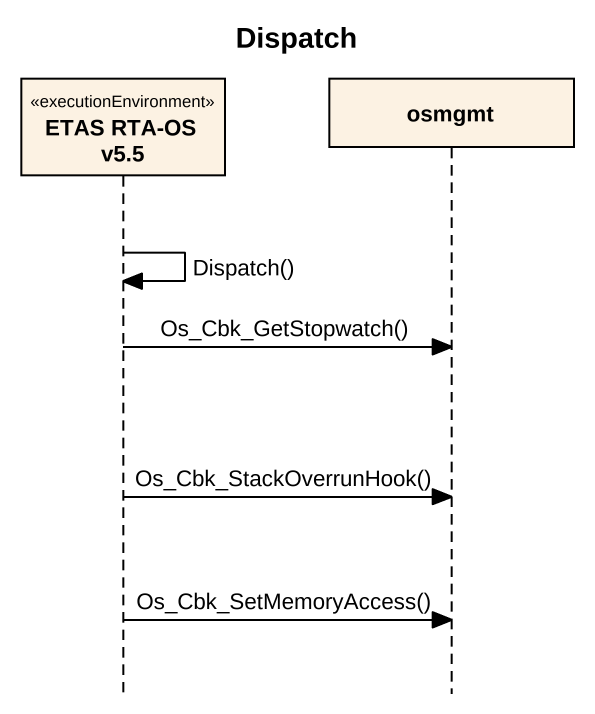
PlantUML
@startuml
title Dispatch
hide footbox
participant "ETAS RTA-OS v5.5" as ETAS_RTA_OS_v5_5 <<executionEnvironment>>
participant osmgmt

ETAS_RTA_OS_v5_5 -> ETAS_RTA_OS_v5_5 : Dispatch()
ETAS_RTA_OS_v5_5 -> osmgmt : Os_Cbk_GetStopwatch()
ETAS_RTA_OS_v5_5 -> osmgmt : Os_Cbk_StackOverrunHook()
ETAS_RTA_OS_v5_5 -> osmgmt : Os_Cbk_SetMemoryAccess()
@enduml
